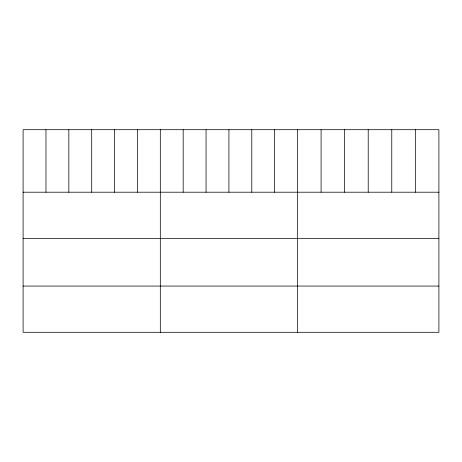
<?xml version="1.0" encoding="UTF-8"?>
<svg xmlns="http://www.w3.org/2000/svg" width="462" height="462" viewBox="0 0 462 462"><rect width="100%" height="100%" fill="white"/><g stroke="black" fill="none" stroke-linecap="round" stroke-linejoin="round"><path stroke-width="0.69" d="M438.9 192.204L438.9 332.299L23.1 332.299L23.1 129.701L438.9 129.701L438.9 192.204L23.1 192.204M23.1 238.432L438.9 238.432M23.1 286.07L438.9 286.07M415.338 129.701L415.338 192.204M391.776 129.701L391.776 192.204M368.214 129.701L368.214 192.204M344.652 129.701L344.652 192.204M321.09 129.701L321.09 192.204M297.528 129.701L297.528 332.299M274.659 129.701L274.659 192.204M251.79 129.701L251.79 192.204M228.921 129.701L228.921 192.204M206.052 129.701L206.052 192.204M183.183 129.701L183.183 192.204M160.314 129.701L160.314 332.299M137.445 129.701L137.445 192.204M114.576 129.701L114.576 192.204M91.707 129.701L91.707 192.204M68.838 129.701L68.838 192.204M45.969 129.701L45.969 192.204"/></g></svg>
